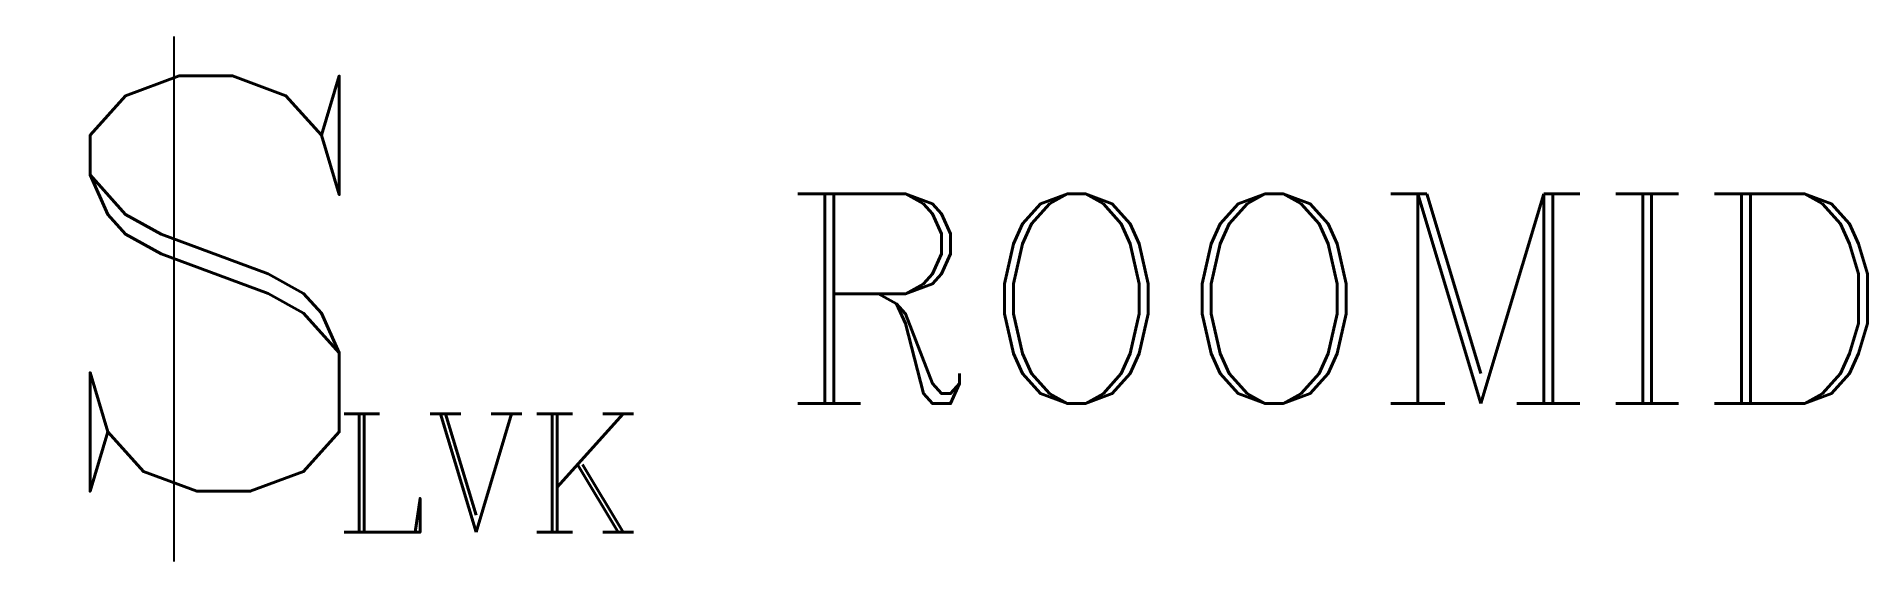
# Model space of a CAD drawing. Header units: inches. Extents: x -17 to 75.7, y 0.9 to 27.5.
import ezdxf

# ---------------------------------------------------------------- set-up
doc = ezdxf.new("R2010")
doc.units = ezdxf.units.IN
doc.header["$LTSCALE"] = 48
doc.header["$MEASUREMENT"] = 0
doc.styles.add('ROMANC', font='COMPLEX.SHX')
doc.styles.add('WSNotes', font='complex.shx', dxfattribs={"height": 18})

msp = doc.modelspace()

# ---------------------------------------------------------------- texts
at = {"style": 'WSNotes', "flags": 1}
msp.add_attdef('ROOMID', (20.608, 8.864), '', height=10.625, dxfattribs=at)

# ---------------------------------------------------------------- wipeouts: each hides what was drawn before it
msp.add_wipeout([(-17.038, 0.865), (14.491, 0.865), (14.491, 27.458), (-17.038, 27.458)])

# ---------------------------------------------------------------- next in the draw order: linework, layer by layer
msp.add_line((-10.092, 27.458), (-10.092, 0.865))

# ---------------------------------------------------------------- next in the draw order: texts
at = {"style": 'ROMANC'}
for s, height, p in [('S', 21.044, (-17.038, 4.418)), ('LVK', 6, (-1.979, 2.343))]:
    msp.add_text(s, height=height, dxfattribs=at).set_placement(p)

doc.saveas('drawing.dxf')
